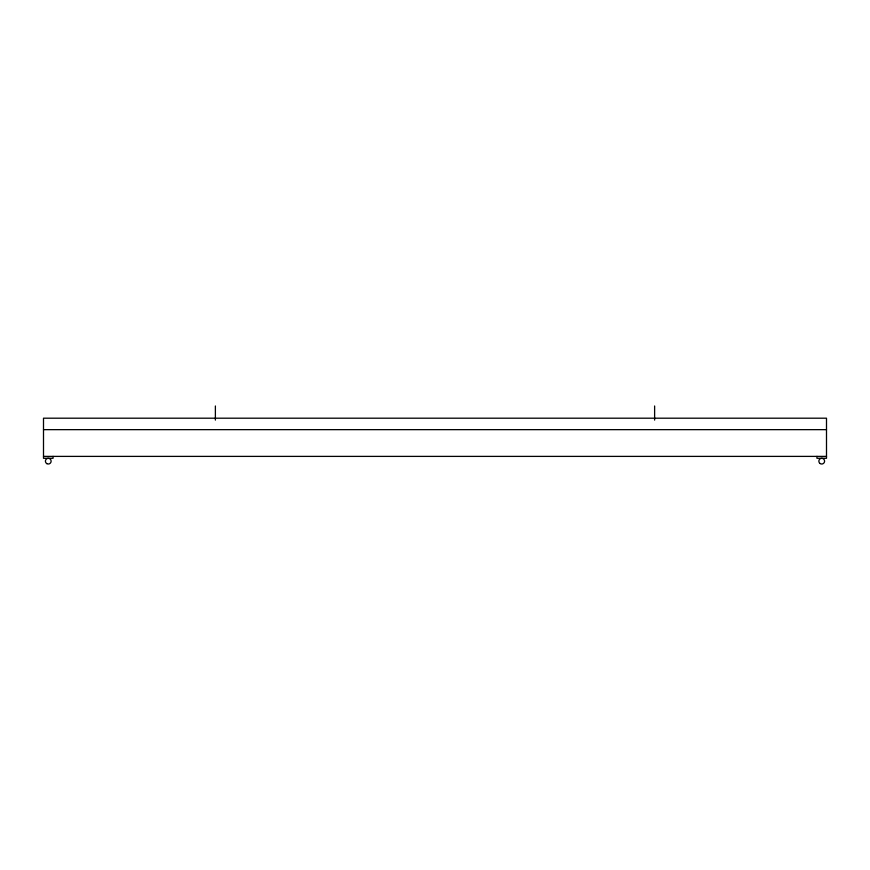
<?xml version="1.0" encoding="UTF-8"?>
<svg xmlns="http://www.w3.org/2000/svg" width="870" height="870" viewBox="0 0 870 870"><rect width="100%" height="100%" fill="white"/><g stroke="black" fill="none" stroke-linecap="round" stroke-linejoin="round"><path stroke-width="1.3" d="M43.5 429.649L826.5 429.649M43.5 456.391L826.5 456.391M816.952 456.391L816.952 458.294L826.5 458.294L826.5 418.198L43.5 418.198L43.5 458.294L53.048 458.294L53.048 456.391M654.621 405.975L654.621 420.101M215.379 405.975L215.379 420.101M46.839 463.645A2.86 2.86 0 0 0 51.134 461.165A2.86 2.86 0 0 0 46.839 458.686A2.86 2.86 0 0 0 46.839 463.645M820.116 463.536A2.86 2.86 0 0 0 824.586 461.372A2.86 2.86 0 0 0 820.475 458.588A2.86 2.86 0 0 0 820.116 463.536"/></g></svg>
